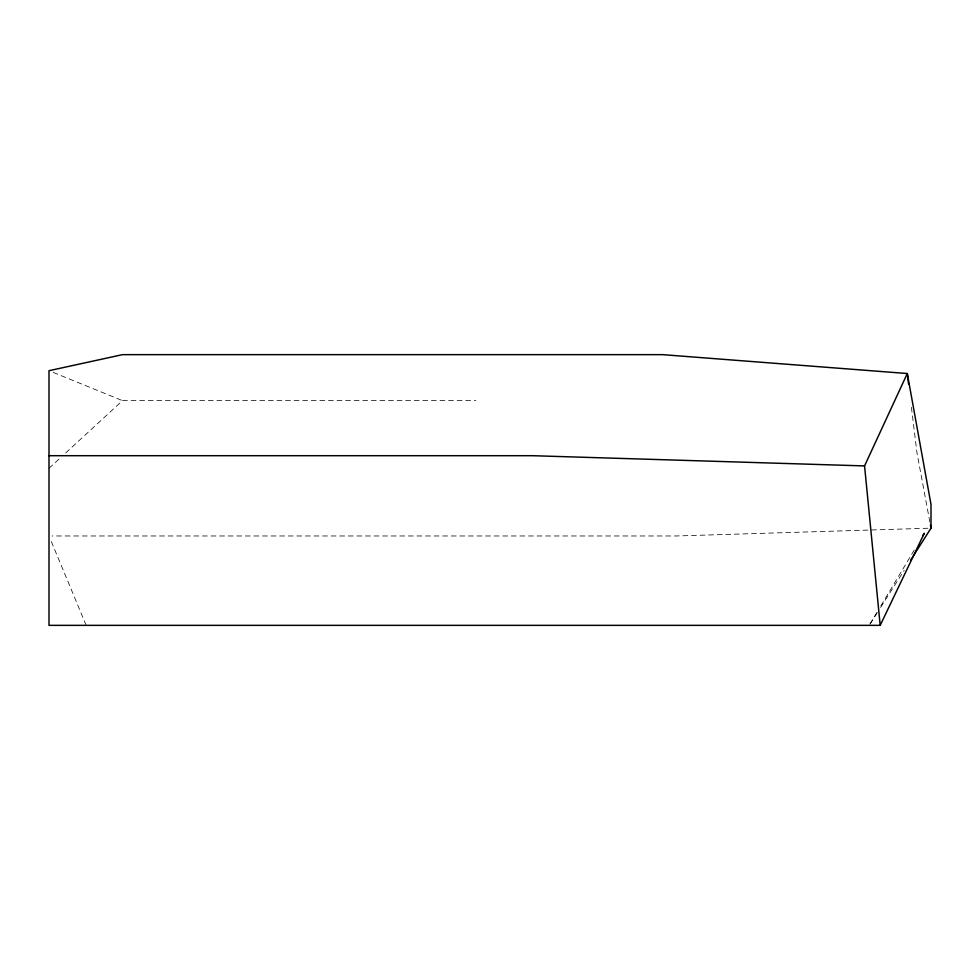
<?xml version="1.0" encoding="UTF-8"?>
<svg xmlns="http://www.w3.org/2000/svg" width="980" height="980" viewBox="0 0 980 980"><rect width="100%" height="100%" fill="white"/><g stroke="black" fill="none" stroke-linecap="round" stroke-linejoin="round"><path stroke-width="0.73" stroke-dasharray="4.9 3.68" d="M869.995 624.052L876.978 612.378M880.861 605.885L914.205 550.099M870.032 624.076L877.345 612.561M880.604 607.441L904.173 570.36M49 468.305L61.25 457.023M65.709 452.932L122.5 400.636L475.925 400.636M927.95 528.245L676.396 535.974L52.063 535.974M53.239 372.425L122.5 400.636M51.328 541.56L86.167 625.35M929.898 522.218L916.925 452.527L910.996 403.907"/><path stroke-width="1.47" d="M880.199 625.35L864.556 465.916L907.284 373.527L662.664 354.65L122.5 354.65L49 370.697L49 625.35L880.199 625.35L924.287 533.243L922.744 535.827M910.677 560.131L931 528.159L931 504.406L907.284 373.527L908.583 384.16M49 455.7L532.569 455.7L864.556 465.916M930.449 525.182L931 528.159"/></g></svg>
